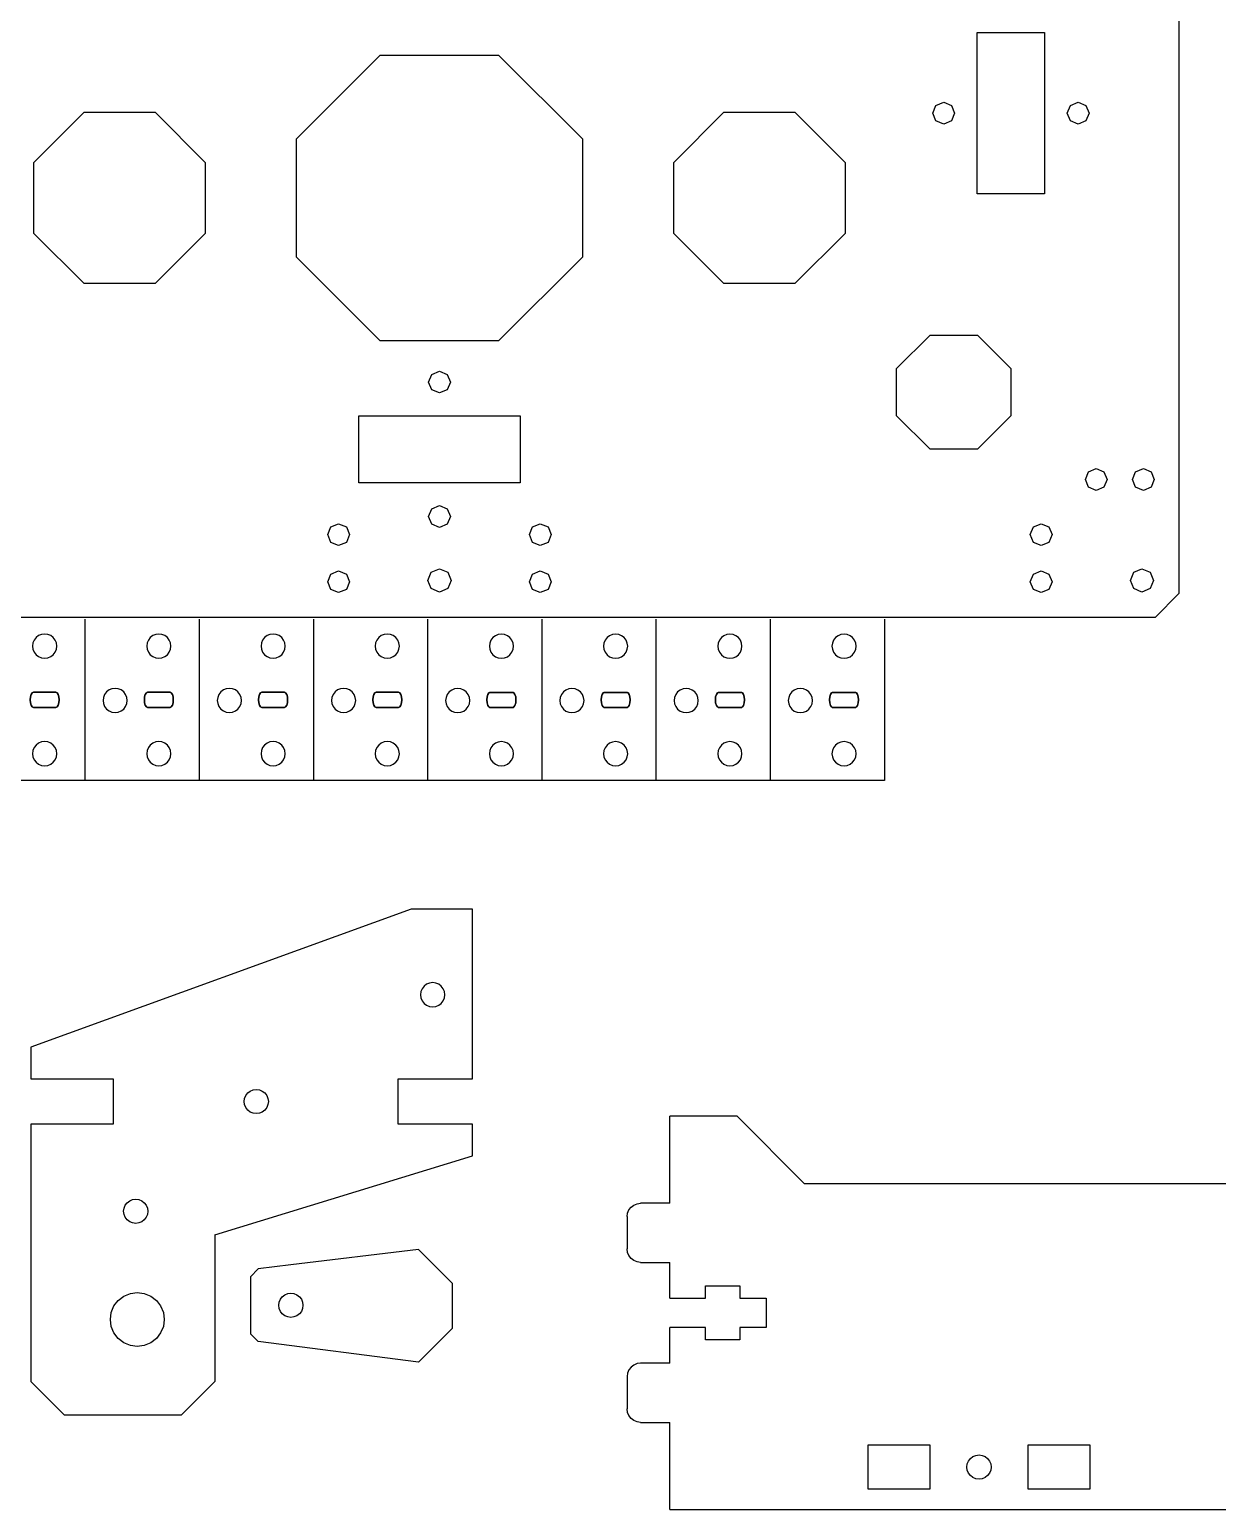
# Model space of a CAD drawing. Extents: x 20 to 592, y 8 to 445.
# Drawn here: x 160 to 336.7, y 8.1 to 228.2 of the extents above; entities that cross this region are included whole.
import ezdxf

# ---------------------------------------------------------------- set-up
doc = ezdxf.new("R2010")
doc.units = 0
doc.layers.add('Layer_1', color=7, linetype='CONTINUOUS')

msp = doc.modelspace()

# ---------------------------------------------------------------- linework, layer by layer
at = {"layer": 'Layer_1', "color": 7}
for points in [[(110.997492, 144.299587), (110.997492, 357.227598), (114.53351, 360.7636), (327.461513, 360.763597), (330.997503, 357.227598), (330.997503, 144.299587), (327.461513, 140.763594), (114.53351, 140.763597), (110.997492, 144.299587)], [(300.997507, 203.763612), (300.997507, 227.763592), (310.997487, 227.763592), (310.997487, 203.763612), (300.997507, 203.763612)], [(199.747491, 194.361604), (199.747491, 211.965611), (212.195494, 224.413614), (229.799501, 224.413614), (242.247504, 211.965611), (242.247504, 194.361604), (229.799501, 181.913601), (212.195494, 181.913601), (199.747491, 194.361604)], [(160.647493, 197.882609), (160.647493, 208.444606), (168.116504, 215.913589), (178.678501, 215.913589), (186.147512, 208.444606), (186.147512, 197.882609), (178.678501, 190.413598), (168.116504, 190.413598), (160.647493, 197.882609)], [(255.847511, 197.882609), (255.847511, 208.444606), (263.316494, 215.913589), (273.878491, 215.913589), (281.347502, 208.444606), (281.347502, 197.882609), (273.878491, 190.413598), (263.316494, 190.413598), (255.847511, 197.882609)], [(294.373497, 215.763588), (294.849493, 216.911611), (295.997489, 217.387607), (297.145512, 216.911611), (297.621508, 215.763588), (297.145512, 214.615593), (295.997489, 214.139597), (294.849493, 214.615593), (294.373497, 215.763588)], [(314.373485, 215.763588), (314.84951, 216.911611), (315.997505, 217.387607), (317.1455, 216.911611), (317.621496, 215.763588), (317.1455, 214.615593), (315.997505, 214.139597), (314.84951, 214.615593), (314.373485, 215.763588)], [(288.997503, 170.742596), (288.997503, 177.784605), (293.976495, 182.763597), (301.018504, 182.763597), (305.997497, 177.784605), (305.997497, 170.742596), (301.018504, 165.763603), (293.976495, 165.763603), (288.997503, 170.742596)], [(219.373506, 175.763611), (219.849502, 176.911607), (220.997497, 177.387603), (222.145493, 176.911607), (222.621489, 175.763611), (222.145493, 174.615588), (220.997497, 174.139592), (219.849502, 174.615588), (219.373506, 175.763609)], [(208.997493, 160.763613), (208.997493, 170.763593), (232.997502, 170.763593), (232.997502, 160.763613), (208.997493, 160.763613)], [(317.073505, 161.263598), (317.549501, 162.411593), (318.697497, 162.887589), (319.845492, 162.411593), (320.321488, 161.263598), (319.845492, 160.115603), (318.697497, 159.639607), (317.549501, 160.115603), (317.073505, 161.263598)], [(324.073491, 161.263598), (324.549487, 162.411593), (325.697511, 162.887589), (326.845506, 162.411593), (327.321502, 161.263598), (326.845506, 160.115603), (325.697511, 159.639607), (324.549487, 160.115603), (324.073491, 161.263598)], [(219.373506, 155.763595), (219.849502, 156.91159), (220.997497, 157.387615), (222.145493, 156.91159), (222.621489, 155.763595), (222.145493, 154.615597), (220.997497, 154.139604), (219.849502, 154.615597), (219.373506, 155.763595)], [(204.373508, 153.063603), (204.849504, 154.211599), (205.997499, 154.687595), (207.145495, 154.211599), (207.621491, 153.063603), (207.145495, 151.915608), (205.997499, 151.439612), (204.849504, 151.915608), (204.373508, 153.063603)], [(234.373504, 153.063603), (234.8495, 154.211599), (235.997496, 154.687595), (237.145491, 154.211599), (237.621487, 153.063603), (237.145491, 151.915608), (235.997496, 151.439612), (234.8495, 151.915608), (234.373504, 153.063603)], [(308.873511, 153.063603), (309.349507, 154.211599), (310.497502, 154.687595), (311.645497, 154.211599), (312.121493, 153.063603), (311.645497, 151.915608), (310.497502, 151.439612), (309.349507, 151.915608), (308.873511, 153.063603)], [(204.373508, 146.063589), (204.849504, 147.21161), (205.997499, 147.687609), (207.145495, 147.211613), (207.621491, 146.063589), (207.145495, 144.915594), (205.997499, 144.439598), (204.849504, 144.915594), (204.373508, 146.063589)], [(219.2655, 146.2636), (219.772512, 147.488614), (220.997497, 147.995598), (222.222511, 147.488614), (222.729495, 146.2636), (222.222511, 145.038614), (220.997497, 144.531602), (219.772512, 145.038614), (219.2655, 146.2636)], [(234.373504, 146.063589), (234.8495, 147.21161), (235.997496, 147.687609), (237.145491, 147.211613), (237.621487, 146.063589), (237.145491, 144.915594), (235.997496, 144.439598), (234.8495, 144.915594), (234.373504, 146.063589)], [(308.873511, 146.063589), (309.349507, 147.21161), (310.497502, 147.687609), (311.645497, 147.211613), (312.121493, 146.063589), (311.645497, 144.915594), (310.497502, 144.439598), (309.349507, 144.915594), (308.873511, 146.063589)], [(323.765502, 146.2636), (324.272486, 147.488614), (325.4975, 147.995598), (326.722486, 147.488614), (327.229498, 146.2636), (326.722486, 145.038614), (325.4975, 144.531602), (324.272486, 145.038614), (323.765502, 146.2636)], [(287.178002, 116.481338), (151.564227, 116.481338), (151.564227, 140.481346)], [(168.264222, 140.481346), (168.264222, 116.481338)], [(185.246222, 140.481346), (185.246222, 116.481338)], [(202.248223, 140.481318), (202.248223, 116.481338)], [(219.230223, 140.481318), (219.230223, 116.481338)], [(236.212222, 140.471581), (236.212222, 116.471601)], [(253.194222, 140.471581), (253.194222, 116.471601)], [(270.196223, 140.471581), (270.196223, 116.471601)], [(287.178223, 140.471581), (287.178223, 116.471601)], [(160.525559, 136.947219), (160.464221, 136.481326)], [(160.70538, 137.381333), (160.525559, 136.947219)], [(160.991432, 137.75412), (160.70538, 137.381333)], [(161.364225, 138.040181), (160.991432, 137.75412)], [(161.79835, 138.220013), (161.364225, 138.040181)], [(162.264223, 138.281339), (161.79835, 138.220013)], [(162.730098, 138.220013), (162.264223, 138.281339)], [(163.164224, 138.040181), (162.730098, 138.220013)], [(163.537017, 137.75412), (163.164224, 138.040181)], [(163.823069, 137.381333), (163.537017, 137.75412)], [(164.00289, 136.947219), (163.823069, 137.381333)], [(164.064222, 136.481326), (164.00289, 136.947219)], [(177.507559, 136.947219), (177.446221, 136.481326)], [(177.68738, 137.381333), (177.507559, 136.947219)], [(177.973431, 137.75412), (177.68738, 137.381333)], [(178.346224, 138.040181), (177.973431, 137.75412)], [(178.78035, 138.220013), (178.346224, 138.040181)], [(179.246223, 138.281339), (178.78035, 138.220013)], [(179.712098, 138.220013), (179.246223, 138.281339)], [(180.146224, 138.040181), (179.712098, 138.220013)], [(180.519017, 137.75412), (180.146224, 138.040181)], [(180.805069, 137.381333), (180.519017, 137.75412)], [(180.984889, 136.947219), (180.805069, 137.381333)], [(181.046222, 136.481326), (180.984889, 136.947219)], [(194.50956, 136.94719), (194.448221, 136.481326)], [(194.68938, 137.381333), (194.50956, 136.94719)], [(194.975432, 137.75412), (194.68938, 137.381333)], [(195.348225, 138.040152), (194.975432, 137.75412)], [(195.782351, 138.219984), (195.348225, 138.040152)], [(196.248223, 138.281311), (195.782351, 138.219984)], [(196.714099, 138.219984), (196.248223, 138.281311)], [(197.148225, 138.040152), (196.714099, 138.219984)], [(197.521017, 137.75412), (197.148225, 138.040152)], [(197.807069, 137.381333), (197.521017, 137.75412)], [(197.98689, 136.94719), (197.807069, 137.381333)], [(198.048223, 136.481326), (197.98689, 136.94719)], [(211.491559, 136.94719), (211.430221, 136.481326)], [(211.67138, 137.381333), (211.491559, 136.94719)], [(211.957432, 137.75412), (211.67138, 137.381333)], [(212.330225, 138.040152), (211.957432, 137.75412)], [(212.764351, 138.219984), (212.330225, 138.040152)], [(213.230223, 138.281311), (212.764351, 138.219984)], [(213.696099, 138.219984), (213.230223, 138.281311)], [(214.130224, 138.040152), (213.696099, 138.219984)], [(214.503017, 137.75412), (214.130224, 138.040152)], [(214.789069, 137.381333), (214.503017, 137.75412)], [(214.96889, 136.94719), (214.789069, 137.381333)], [(215.030222, 136.481326), (214.96889, 136.94719)], [(228.473559, 136.937454), (228.412221, 136.471589)], [(228.65338, 137.371596), (228.473559, 136.937425)], [(228.939432, 137.744383), (228.65338, 137.371596)], [(229.312225, 138.030416), (228.939432, 137.744383)], [(229.74635, 138.210219), (229.312225, 138.030416)], [(230.212223, 138.271575), (229.74635, 138.210219)], [(230.678098, 138.210219), (230.212223, 138.271575)], [(231.112224, 138.030416), (230.678098, 138.210219)], [(231.485017, 137.744383), (231.112224, 138.030416)], [(231.771069, 137.371596), (231.485017, 137.744383)], [(231.95089, 136.937454), (231.771069, 137.371596)], [(232.012222, 136.471589), (231.95089, 136.937454)], [(245.455559, 136.937454), (245.394221, 136.471589)], [(245.63538, 137.371596), (245.455559, 136.937425)], [(245.921432, 137.744383), (245.63538, 137.371596)], [(246.294224, 138.030416), (245.921432, 137.744383)], [(246.72835, 138.210219), (246.294224, 138.030416)], [(247.194223, 138.271575), (246.72835, 138.210219)], [(247.660098, 138.210219), (247.194223, 138.271575)], [(248.094224, 138.030416), (247.660098, 138.210219)], [(248.467017, 137.744383), (248.094224, 138.030416)], [(248.753069, 137.371596), (248.467017, 137.744383)], [(248.932889, 136.937454), (248.753069, 137.371596)], [(248.994222, 136.471589), (248.932889, 136.937454)], [(262.45756, 136.937454), (262.396221, 136.471589)], [(262.63738, 137.371596), (262.45756, 136.937425)], [(262.923432, 137.744383), (262.63738, 137.371596)], [(263.296225, 138.030416), (262.923432, 137.744383)], [(263.730351, 138.210219), (263.296225, 138.030416)], [(264.196224, 138.271575), (263.730351, 138.210219)], [(264.662099, 138.210219), (264.196224, 138.271575)], [(265.096225, 138.030416), (264.662099, 138.210219)], [(265.469018, 137.744383), (265.096225, 138.030416)], [(265.755069, 137.371596), (265.469018, 137.744383)], [(265.93489, 136.937454), (265.755069, 137.371596)], [(265.996223, 136.471589), (265.93489, 136.937454)], [(279.439559, 136.937454), (279.378221, 136.471589)], [(279.61938, 137.371596), (279.439559, 136.937425)], [(279.905432, 137.744383), (279.61938, 137.371596)], [(280.278225, 138.030416), (279.905432, 137.744383)], [(280.712351, 138.210219), (280.278225, 138.030416)], [(281.178223, 138.271575), (280.712351, 138.210219)], [(281.644099, 138.210219), (281.178223, 138.271575)], [(282.078224, 138.030416), (281.644099, 138.210219)], [(282.451017, 137.744383), (282.078224, 138.030416)], [(282.737069, 137.371596), (282.451017, 137.744383)], [(282.91689, 136.937454), (282.737069, 137.371596)], [(282.978222, 136.471589), (282.91689, 136.937454)], [(160.464221, 136.481326), (160.525559, 136.015462)], [(160.525559, 136.015462), (160.70538, 135.581348)], [(160.70538, 135.581348), (160.991432, 135.208532), (161.364225, 134.9225)], [(161.364225, 134.9225), (161.79835, 134.742668)], [(161.79835, 134.742668), (162.264223, 134.681341)], [(162.264223, 134.681341), (162.730098, 134.742668)], [(162.730098, 134.742668), (163.164224, 134.9225)], [(163.164224, 134.9225), (163.537017, 135.208532)], [(163.537017, 135.208532), (163.823069, 135.581348), (164.00289, 136.015462)], [(164.00289, 136.015462), (164.064222, 136.481326)], [(177.446221, 136.481326), (177.507559, 136.015462)], [(177.507559, 136.015462), (177.68738, 135.581348)], [(177.68738, 135.581348), (177.973431, 135.208532), (178.346224, 134.9225)], [(178.346224, 134.9225), (178.78035, 134.742668)], [(178.78035, 134.742668), (179.246223, 134.681341)], [(179.246223, 134.681341), (179.712098, 134.742668)], [(179.712098, 134.742668), (180.146224, 134.9225)], [(180.146224, 134.9225), (180.519017, 135.208532)], [(180.519017, 135.208532), (180.805069, 135.581348), (180.984889, 136.015462)], [(180.984889, 136.015462), (181.046222, 136.481326)], [(194.448221, 136.481326), (194.50956, 136.015434)], [(194.50956, 136.015434), (194.68938, 135.581319)], [(194.68938, 135.581319), (194.975432, 135.208532), (195.348225, 134.922472)], [(195.348225, 134.922472), (195.782351, 134.74264)], [(195.782351, 134.74264), (196.248223, 134.681313)], [(196.248223, 134.681313), (196.714099, 134.74264)], [(196.714099, 134.74264), (197.148225, 134.922472)], [(197.148225, 134.922472), (197.521017, 135.208532)], [(197.521017, 135.208532), (197.807069, 135.581319), (197.98689, 136.015434)], [(197.98689, 136.015434), (198.048223, 136.481326)], [(211.430221, 136.481326), (211.491559, 136.015434)], [(211.491559, 136.015434), (211.67138, 135.581319)], [(211.67138, 135.581319), (211.957432, 135.208532), (212.330225, 134.922472)], [(212.330225, 134.922472), (212.764351, 134.74264)], [(212.764351, 134.74264), (213.230223, 134.681313)], [(213.230223, 134.681313), (213.696099, 134.74264)], [(213.696099, 134.74264), (214.130224, 134.922472)], [(214.130224, 134.922472), (214.503017, 135.208532)], [(214.503017, 135.208532), (214.789069, 135.581319), (214.96889, 136.015434)], [(214.96889, 136.015434), (215.030222, 136.481326)], [(228.412221, 136.471589), (228.473559, 136.005697)], [(228.473559, 136.005697), (228.65338, 135.571583)], [(228.65338, 135.571583), (228.939432, 135.198795), (229.312225, 134.912735)], [(229.312225, 134.912735), (229.74635, 134.732903)], [(229.74635, 134.732903), (230.212223, 134.671576)], [(230.212223, 134.671576), (230.678098, 134.732903)], [(230.678098, 134.732903), (231.112224, 134.912735)], [(231.112224, 134.912735), (231.485017, 135.198795)], [(231.485017, 135.198795), (231.771069, 135.571583), (231.95089, 136.005697)], [(231.95089, 136.005697), (232.012222, 136.471589)], [(245.394221, 136.471589), (245.455559, 136.005697)], [(245.455559, 136.005697), (245.63538, 135.571583)], [(245.63538, 135.571583), (245.921432, 135.198795), (246.294224, 134.912735)], [(246.294224, 134.912735), (246.72835, 134.732903)], [(246.72835, 134.732903), (247.194223, 134.671576)], [(247.194223, 134.671576), (247.660098, 134.732903)], [(247.660098, 134.732903), (248.094224, 134.912735)], [(248.094224, 134.912735), (248.467017, 135.198795)], [(248.467017, 135.198795), (248.753069, 135.571583), (248.932889, 136.005697)], [(248.932889, 136.005697), (248.994222, 136.471589)], [(262.396221, 136.471589), (262.45756, 136.005697)], [(262.45756, 136.005697), (262.63738, 135.571583)], [(262.63738, 135.571583), (262.923432, 135.198795), (263.296225, 134.912735)], [(263.296225, 134.912735), (263.730351, 134.732903)], [(263.730351, 134.732903), (264.196224, 134.671576)], [(264.196224, 134.671576), (264.662099, 134.732903)], [(264.662099, 134.732903), (265.096225, 134.912735)], [(265.096225, 134.912735), (265.469018, 135.198795)], [(265.469018, 135.198795), (265.755069, 135.571583), (265.93489, 136.005697)], [(265.93489, 136.005697), (265.996223, 136.471589)], [(279.378221, 136.471589), (279.439559, 136.005697)], [(279.439559, 136.005697), (279.61938, 135.571583)], [(279.61938, 135.571583), (279.905432, 135.198795), (280.278225, 134.912735)], [(280.278225, 134.912735), (280.712351, 134.732903)], [(280.712351, 134.732903), (281.178223, 134.671576)], [(281.178223, 134.671576), (281.644099, 134.732903)], [(281.644099, 134.732903), (282.078224, 134.912735)], [(282.078224, 134.912735), (282.451017, 135.198795)], [(282.451017, 135.198795), (282.737069, 135.571583), (282.91689, 136.005697)], [(282.91689, 136.005697), (282.978222, 136.471589)], [(171.846226, 129.955417), (171.473433, 129.669357)], [(172.280352, 130.135249), (171.846226, 129.955417)], [(172.746224, 130.196576), (172.280352, 130.135249)], [(173.2121, 130.135249), (172.746224, 130.196576)], [(173.646223, 129.955417), (173.2121, 130.135249)], [(174.019018, 129.669357), (173.646223, 129.955417)], [(188.848227, 129.955389), (188.475434, 129.669357)], [(189.282353, 130.135221), (188.848227, 129.955389)], [(189.748225, 130.196548), (189.282353, 130.135221)], [(190.214101, 130.135221), (189.748225, 130.196548)], [(190.648223, 129.955389), (190.214101, 130.135221)], [(191.021019, 129.669357), (190.648223, 129.955389)], [(205.830227, 129.955389), (205.457434, 129.669357)], [(206.264352, 130.135221), (205.830227, 129.955389)], [(206.730225, 130.196548), (206.264352, 130.135221)], [(207.1961, 130.135221), (206.730225, 130.196548)], [(207.630223, 129.955389), (207.1961, 130.135221)], [(208.003019, 129.669357), (207.630223, 129.955389)], [(222.812226, 129.945652), (222.439433, 129.65962)], [(223.246352, 130.125484), (222.812226, 129.945652)], [(223.712225, 130.186811), (223.246352, 130.125484)], [(224.1781, 130.125484), (223.712225, 130.186811)], [(224.612223, 129.945652), (224.1781, 130.125484)], [(224.985019, 129.65962), (224.612223, 129.945652)], [(239.794226, 129.945652), (239.421433, 129.65962)], [(240.228352, 130.125484), (239.794226, 129.945652)], [(240.694224, 130.186811), (240.228352, 130.125484)], [(241.1601, 130.125484), (240.694224, 130.186811)], [(241.594223, 129.945652), (241.1601, 130.125484)], [(241.967018, 129.65962), (241.594223, 129.945652)], [(256.796227, 129.945652), (256.423434, 129.65962)], [(257.230353, 130.125484), (256.796227, 129.945652)], [(257.696225, 130.186811), (257.230353, 130.125484)], [(258.162101, 130.125484), (257.696225, 130.186811)], [(258.596223, 129.945652), (258.162101, 130.125484)], [(258.969019, 129.65962), (258.596223, 129.945652)], [(273.778227, 129.945652), (273.405434, 129.65962)], [(274.212352, 130.125484), (273.778227, 129.945652)], [(274.678225, 130.186811), (274.212352, 130.125484)], [(275.1441, 130.125484), (274.678225, 130.186811)], [(275.578223, 129.945652), (275.1441, 130.125484)], [(275.951019, 129.65962), (275.578223, 129.945652)], [(160.593174, 129.608848), (160.496987, 129.58881), (160.408214, 129.528528), (160.252904, 129.287369), (160.147542, 128.926011), (160.112422, 128.485011), (160.147542, 128.044039), (160.252904, 127.682653), (160.408214, 127.441494), (160.496987, 127.381212), (160.593174, 127.361174), (163.939596, 127.361174), (164.035783, 127.381212), (164.124558, 127.441494), (164.279868, 127.682653), (164.38523, 128.044039), (164.42035, 128.485011), (164.38523, 128.926011), (164.279868, 129.287369), (164.124558, 129.528528), (164.035783, 129.58881), (163.939596, 129.608848), (160.593174, 129.608848)], [(160.593174, 127.361061), (160.496987, 127.381099), (160.408214, 127.441381), (160.252904, 127.68254), (160.147542, 128.043898), (160.112422, 128.484898), (160.147542, 128.925899), (160.252904, 129.287256), (160.408214, 129.528415), (160.496987, 129.588697), (160.593174, 129.608735), (163.939596, 129.608735), (164.035783, 129.588697), (164.124558, 129.528415), (164.279868, 129.287256), (164.38523, 128.925899), (164.42035, 128.484898), (164.38523, 128.043898), (164.279868, 127.68254), (164.124558, 127.441381), (164.035783, 127.381099), (163.939596, 127.361061), (160.593174, 127.361061)], [(171.007561, 128.862455), (170.946228, 128.396563)], [(170.946228, 128.396563), (171.007561, 127.930698)], [(171.187381, 129.296569), (171.007561, 128.862455)], [(171.007561, 127.930698), (171.187381, 127.496584)], [(171.473433, 129.669357), (171.187381, 129.296569)], [(174.30507, 129.296569), (174.019018, 129.669357)], [(174.484891, 128.862455), (174.30507, 129.296569)], [(174.30507, 127.496584), (174.484891, 127.930698)], [(174.546224, 128.396563), (174.484891, 128.862455)], [(174.484891, 127.930698), (174.546224, 128.396563)], [(177.575174, 129.608848), (177.478987, 129.58881), (177.390214, 129.528528), (177.234904, 129.287369), (177.129542, 128.926011), (177.094422, 128.485011), (177.129542, 128.044039), (177.234904, 127.682653), (177.390214, 127.441494), (177.478987, 127.381212), (177.575174, 127.361174), (180.921595, 127.361174), (181.017782, 127.381212), (181.106558, 127.441494), (181.261868, 127.682653), (181.36723, 128.044039), (181.40235, 128.485011), (181.36723, 128.926011), (181.261868, 129.287369), (181.106558, 129.528528), (181.017782, 129.58881), (180.921595, 129.608848), (177.575174, 129.608848)], [(177.575174, 127.361061), (177.478987, 127.381099), (177.390214, 127.441381), (177.234904, 127.68254), (177.129542, 128.043898), (177.094422, 128.484898), (177.129542, 128.925899), (177.234904, 129.287256), (177.390214, 129.528415), (177.478987, 129.588697), (177.575174, 129.608735), (180.921595, 129.608735), (181.017782, 129.588697), (181.106558, 129.528415), (181.261868, 129.287256), (181.36723, 128.925899), (181.40235, 128.484898), (181.36723, 128.043898), (181.261868, 127.68254), (181.106558, 127.441381), (181.017782, 127.381099), (180.921595, 127.361061), (177.575174, 127.361061)], [(188.009561, 128.862427), (187.948229, 128.396563)], [(187.948229, 128.396563), (188.009561, 127.930698)], [(188.189382, 129.296569), (188.009561, 128.862427)], [(188.009561, 127.930698), (188.189382, 127.496556)], [(188.475434, 129.669357), (188.189382, 129.296569)], [(191.307071, 129.296569), (191.021019, 129.669357)], [(191.486892, 128.862427), (191.307071, 129.296569)], [(191.307071, 127.496556), (191.486892, 127.930698)], [(191.548224, 128.396563), (191.486892, 128.862427)], [(191.486892, 127.930698), (191.548224, 128.396563)], [(194.577174, 129.608848), (194.480987, 129.58881), (194.392214, 129.528528), (194.236905, 129.287369), (194.131543, 128.925983), (194.096423, 128.485011), (194.131543, 128.044011), (194.236905, 127.682653), (194.392214, 127.441494), (194.480987, 127.381183), (194.577174, 127.361146), (197.923596, 127.361146), (198.019783, 127.381183), (198.108559, 127.441494), (198.263869, 127.682653), (198.369231, 128.044011), (198.40435, 128.485011), (198.369231, 128.925983), (198.263869, 129.287369), (198.108559, 129.528528), (198.019783, 129.58881), (197.923596, 129.608848), (194.577174, 129.608848)], [(194.577174, 127.361033), (194.480987, 127.381071), (194.392214, 127.441353), (194.236905, 127.68254), (194.131543, 128.043898), (194.096423, 128.48487), (194.131543, 128.92587), (194.236905, 129.287228), (194.392214, 129.528415), (194.480987, 129.588697), (194.577174, 129.608735), (197.923596, 129.608735), (198.019783, 129.588697), (198.108559, 129.528415), (198.263869, 129.287228), (198.369231, 128.92587), (198.40435, 128.48487), (198.369231, 128.043898), (198.263869, 127.68254), (198.108559, 127.441353), (198.019783, 127.381071), (197.923596, 127.361033), (194.577174, 127.361033)], [(204.991561, 128.862427), (204.930229, 128.396563)], [(204.930229, 128.396563), (204.991561, 127.930698)], [(205.171382, 129.296569), (204.991561, 128.862427)], [(204.991561, 127.930698), (205.171382, 127.496556)], [(205.457434, 129.669357), (205.171382, 129.296569)], [(208.289071, 129.296569), (208.003019, 129.669357)], [(208.468892, 128.862427), (208.289071, 129.296569)], [(208.289071, 127.496556), (208.468892, 127.930698)], [(208.530224, 128.396563), (208.468892, 128.862427)], [(208.468892, 127.930698), (208.530224, 128.396563)], [(211.559174, 129.608848), (211.462987, 129.58881), (211.374214, 129.528528), (211.218904, 129.287369), (211.113542, 128.925983), (211.078423, 128.485011), (211.113542, 128.044011), (211.218904, 127.682653), (211.374214, 127.441494), (211.462987, 127.381183), (211.559174, 127.361146), (214.905596, 127.361146), (215.001783, 127.381183), (215.090559, 127.441494), (215.245868, 127.682653), (215.35123, 128.044011), (215.38635, 128.485011), (215.35123, 128.925983), (215.245868, 129.287369), (215.090559, 129.528528), (215.001783, 129.58881), (214.905596, 129.608848), (211.559174, 129.608848)], [(211.559174, 127.361033), (211.462987, 127.381071), (211.374214, 127.441353), (211.218904, 127.68254), (211.113542, 128.043898), (211.078423, 128.48487), (211.113542, 128.92587), (211.218904, 129.287228), (211.374214, 129.528415), (211.462987, 129.588697), (211.559174, 129.608735), (214.905596, 129.608735), (215.001783, 129.588697), (215.090559, 129.528415), (215.245868, 129.287228), (215.35123, 128.92587), (215.38635, 128.48487), (215.35123, 128.043898), (215.245868, 127.68254), (215.090559, 127.441353), (215.001783, 127.381071), (214.905596, 127.361033), (211.559174, 127.361033)], [(221.973561, 128.852662), (221.912228, 128.386826)], [(221.912228, 128.386826), (221.973561, 127.920962)], [(222.153382, 129.286833), (221.973561, 128.852662)], [(221.973561, 127.920962), (222.153382, 127.486791)], [(222.439433, 129.65962), (222.153382, 129.286833)], [(225.271071, 129.286833), (224.985019, 129.65962)], [(225.450891, 128.852662), (225.271071, 129.286833)], [(225.271071, 127.486791), (225.450891, 127.920962)], [(225.512224, 128.386826), (225.450891, 128.85269)], [(225.450891, 127.920962), (225.512224, 128.386826)], [(228.541174, 129.599111), (228.444987, 129.579074), (228.356214, 129.518791), (228.200904, 129.277604), (228.095542, 128.916247), (228.060422, 128.475274), (228.095542, 128.034274), (228.200904, 127.672917), (228.356214, 127.431758), (228.444987, 127.371447), (228.541174, 127.351409), (231.887596, 127.351409), (231.983783, 127.371447), (232.072558, 127.431758), (232.227868, 127.672917), (232.33323, 128.034274), (232.36835, 128.475274), (232.33323, 128.916247), (232.227868, 129.277604), (232.072558, 129.518791), (231.983783, 129.579074), (231.887596, 129.599111), (228.541174, 129.599111)], [(228.541174, 127.351296), (228.444987, 127.371334), (228.356214, 127.431617), (228.200904, 127.672804), (228.095542, 128.034161), (228.060422, 128.475133), (228.095542, 128.916134), (228.200904, 129.277491), (228.356214, 129.518678), (228.444987, 129.578961), (228.541174, 129.598999), (231.887596, 129.598999), (231.983783, 129.578961), (232.072558, 129.518678), (232.227868, 129.277491), (232.33323, 128.916134), (232.36835, 128.475133), (232.33323, 128.034161), (232.227868, 127.672804), (232.072558, 127.431617), (231.983783, 127.371334), (231.887596, 127.351296), (228.541174, 127.351296)], [(238.955561, 128.852662), (238.894228, 128.386826)], [(238.894228, 128.386826), (238.955561, 127.920962)], [(239.135381, 129.286833), (238.955561, 128.852662)], [(238.955561, 127.920962), (239.135381, 127.486791)], [(239.421433, 129.65962), (239.135381, 129.286833)], [(242.25307, 129.286833), (241.967018, 129.65962)], [(242.432891, 128.852662), (242.25307, 129.286833)], [(242.25307, 127.486791), (242.432891, 127.920962)], [(242.494224, 128.386826), (242.432891, 128.85269)], [(242.432891, 127.920962), (242.494224, 128.386826)], [(245.523174, 129.599111), (245.426987, 129.579074), (245.338214, 129.518791), (245.182904, 129.277604), (245.077542, 128.916247), (245.042422, 128.475274), (245.077542, 128.034274), (245.182904, 127.672917), (245.338214, 127.431758), (245.426987, 127.371447), (245.523174, 127.351409), (248.869595, 127.351409), (248.965782, 127.371447), (249.054558, 127.431758), (249.209868, 127.672917), (249.31523, 128.034274), (249.35035, 128.475274), (249.31523, 128.916247), (249.209868, 129.277604), (249.054558, 129.518791), (248.965782, 129.579074), (248.869595, 129.599111), (245.523174, 129.599111)], [(245.523174, 127.351296), (245.426987, 127.371334), (245.338214, 127.431617), (245.182904, 127.672804), (245.077542, 128.034161), (245.042422, 128.475133), (245.077542, 128.916134), (245.182904, 129.277491), (245.338214, 129.518678), (245.426987, 129.578961), (245.523174, 129.598999), (248.869595, 129.598999), (248.965782, 129.578961), (249.054558, 129.518678), (249.209868, 129.277491), (249.31523, 128.916134), (249.35035, 128.475133), (249.31523, 128.034161), (249.209868, 127.672804), (249.054558, 127.431617), (248.965782, 127.371334), (248.869595, 127.351296), (245.523174, 127.351296)], [(255.957561, 128.852662), (255.896229, 128.386826)], [(255.896229, 128.386826), (255.957561, 127.920962)], [(256.137382, 129.286833), (255.957561, 128.852662)], [(255.957561, 127.920962), (256.137382, 127.486791)], [(256.423434, 129.65962), (256.137382, 129.286833)], [(259.255071, 129.286833), (258.969019, 129.65962)], [(259.434892, 128.852662), (259.255071, 129.286833)], [(259.255071, 127.486791), (259.434892, 127.920962)], [(259.496224, 128.386826), (259.434892, 128.85269)], [(259.434892, 127.920962), (259.496224, 128.386826)], [(262.525174, 129.599111), (262.428987, 129.579074), (262.340214, 129.518791), (262.184905, 129.277604), (262.079543, 128.916247), (262.044423, 128.475274), (262.079543, 128.034274), (262.184905, 127.672917), (262.340214, 127.431758), (262.428987, 127.371447), (262.525174, 127.351409), (265.871596, 127.351409), (265.967783, 127.371447), (266.056559, 127.431758), (266.211869, 127.672917), (266.317231, 128.034274), (266.35235, 128.475274), (266.317231, 128.916247), (266.211869, 129.277604), (266.056559, 129.518791), (265.967783, 129.579074), (265.871596, 129.599111), (262.525174, 129.599111)], [(262.525174, 127.351296), (262.428987, 127.371334), (262.340214, 127.431617), (262.184905, 127.672804), (262.079543, 128.034161), (262.044423, 128.475133), (262.079543, 128.916134), (262.184905, 129.277491), (262.340214, 129.518678), (262.428987, 129.578961), (262.525174, 129.598999), (265.871596, 129.598999), (265.967783, 129.578961), (266.056559, 129.518678), (266.211869, 129.277491), (266.317231, 128.916134), (266.35235, 128.475133), (266.317231, 128.034161), (266.211869, 127.672804), (266.056559, 127.431617), (265.967783, 127.371334), (265.871596, 127.351296), (262.525174, 127.351296)], [(272.939561, 128.852662), (272.878229, 128.386826)], [(272.878229, 128.386826), (272.939561, 127.920962)], [(273.119382, 129.286833), (272.939561, 128.852662)], [(272.939561, 127.920962), (273.119382, 127.486791)], [(273.405434, 129.65962), (273.119382, 129.286833)], [(276.237071, 129.286833), (275.951019, 129.65962)], [(276.416892, 128.852662), (276.237071, 129.286833)], [(276.237071, 127.486791), (276.416892, 127.920962)], [(276.478224, 128.386826), (276.416892, 128.85269)], [(276.416892, 127.920962), (276.478224, 128.386826)], [(279.507174, 129.599111), (279.410987, 129.579074), (279.322214, 129.518791), (279.166904, 129.277604), (279.061542, 128.916247), (279.026423, 128.475274), (279.061542, 128.034274), (279.166904, 127.672917), (279.322214, 127.431758), (279.410987, 127.371447), (279.507174, 127.351409), (282.853596, 127.351409), (282.949783, 127.371447), (283.038559, 127.431758), (283.193868, 127.672917), (283.29923, 128.034274), (283.33435, 128.475274), (283.29923, 128.916247), (283.193868, 129.277604), (283.038559, 129.518791), (282.949783, 129.579074), (282.853596, 129.599111), (279.507174, 129.599111)], [(279.507174, 127.351296), (279.410987, 127.371334), (279.322214, 127.431617), (279.166904, 127.672804), (279.061542, 128.034161), (279.026423, 128.475133), (279.061542, 128.916134), (279.166904, 129.277491), (279.322214, 129.518678), (279.410987, 129.578961), (279.507174, 129.598999), (282.853596, 129.598999), (282.949783, 129.578961), (283.038559, 129.518678), (283.193868, 129.277491), (283.29923, 128.916134), (283.33435, 128.475133), (283.29923, 128.034161), (283.193868, 127.672804), (283.038559, 127.431617), (282.949783, 127.371334), (282.853596, 127.351296), (279.507174, 127.351296)], [(171.187381, 127.496584), (171.473433, 127.123769)], [(171.473433, 127.123769), (171.846226, 126.837736)], [(171.846226, 126.837736), (172.280352, 126.657904)], [(172.280352, 126.657904), (172.746224, 126.596577)], [(172.746224, 126.596577), (173.2121, 126.657904)], [(173.2121, 126.657904), (173.646223, 126.837736)], [(173.646223, 126.837736), (174.019018, 127.123769)], [(174.019018, 127.123769), (174.30507, 127.496584)], [(188.189382, 127.496556), (188.475434, 127.123769)], [(188.475434, 127.123769), (188.848227, 126.837708)], [(188.848227, 126.837708), (189.282353, 126.657904)], [(189.282353, 126.657904), (189.748225, 126.596549)], [(189.748225, 126.596549), (190.214101, 126.657904)], [(190.214101, 126.657904), (190.648223, 126.837708)], [(190.648223, 126.837708), (191.021019, 127.123769)], [(191.021019, 127.123769), (191.307071, 127.496556)], [(205.171382, 127.496556), (205.457434, 127.123769)], [(205.457434, 127.123769), (205.830227, 126.837708)], [(205.830227, 126.837708), (206.264352, 126.657904)], [(206.264352, 126.657904), (206.730225, 126.596549)], [(206.730225, 126.596549), (207.1961, 126.657904)], [(207.1961, 126.657904), (207.630223, 126.837708)], [(207.630223, 126.837708), (208.003019, 127.123769)], [(208.003019, 127.123769), (208.289071, 127.496556)], [(222.153382, 127.486791), (222.439433, 127.114032)], [(222.439433, 127.114032), (222.812226, 126.827971)], [(222.812226, 126.827971), (223.246352, 126.648168)], [(223.246352, 126.648168), (223.712225, 126.586813)], [(223.712225, 126.586813), (224.1781, 126.648168)], [(224.1781, 126.648168), (224.612223, 126.827971)], [(224.612223, 126.827971), (224.985019, 127.114032)], [(224.985019, 127.114032), (225.271071, 127.486819)], [(239.135381, 127.486791), (239.421433, 127.114032)], [(239.421433, 127.114032), (239.794226, 126.827971)], [(239.794226, 126.827971), (240.228352, 126.648168)], [(240.228352, 126.648168), (240.694224, 126.586813)], [(240.694224, 126.586813), (241.1601, 126.648168)], [(241.1601, 126.648168), (241.594223, 126.827971)], [(241.594223, 126.827971), (241.967018, 127.114032)], [(241.967018, 127.114032), (242.25307, 127.486819)], [(256.137382, 127.486791), (256.423434, 127.114032)], [(256.423434, 127.114032), (256.796227, 126.827971)], [(256.796227, 126.827971), (257.230353, 126.648168)], [(257.230353, 126.648168), (257.696225, 126.586813)], [(257.696225, 126.586813), (258.162101, 126.648168)], [(258.162101, 126.648168), (258.596223, 126.827971)], [(258.596223, 126.827971), (258.969019, 127.114032)], [(258.969019, 127.114032), (259.255071, 127.486819)], [(273.119382, 127.486791), (273.405434, 127.114032)], [(273.405434, 127.114032), (273.778227, 126.827971)], [(273.778227, 126.827971), (274.212352, 126.648168)], [(274.212352, 126.648168), (274.678225, 126.586813)], [(274.678225, 126.586813), (275.1441, 126.648168)], [(275.1441, 126.648168), (275.578223, 126.827971)], [(275.578223, 126.827971), (275.951019, 127.114032)], [(275.951019, 127.114032), (276.237071, 127.486819)], [(160.70538, 121.382465), (160.525559, 120.948323)], [(161.364225, 122.041285), (160.991432, 121.755253), (160.70538, 121.382465)], [(161.79835, 122.221117), (161.364225, 122.041285)], [(162.264223, 122.282444), (161.79835, 122.221117)], [(162.730098, 122.221117), (162.264223, 122.282444)], [(163.164224, 122.041285), (162.730098, 122.221117)], [(163.537017, 121.755253), (163.164224, 122.041285)], [(163.823069, 121.382465), (163.537017, 121.755253)], [(164.00289, 120.948323), (163.823069, 121.382465)], [(177.68738, 121.382465), (177.507559, 120.948323)], [(178.346224, 122.041285), (177.973431, 121.755253), (177.68738, 121.382465)], [(178.78035, 122.221117), (178.346224, 122.041285)], [(179.246223, 122.282444), (178.78035, 122.221117)], [(179.712098, 122.221117), (179.246223, 122.282444)], [(180.146224, 122.041285), (179.712098, 122.221117)], [(180.519017, 121.755253), (180.146224, 122.041285)], [(180.805069, 121.382465), (180.519017, 121.755253)], [(180.984889, 120.948323), (180.805069, 121.382465)], [(194.68938, 121.382437), (194.50956, 120.948323)], [(195.348225, 122.041285), (194.975432, 121.755225), (194.68938, 121.382437)], [(195.782351, 122.221117), (195.348225, 122.041285)], [(196.248223, 122.282444), (195.782351, 122.221117)], [(196.714099, 122.221117), (196.248223, 122.282444)], [(197.148225, 122.041285), (196.714099, 122.221117)], [(197.521017, 121.755225), (197.148225, 122.041285)], [(197.807069, 121.382437), (197.521017, 121.755225)], [(197.98689, 120.948323), (197.807069, 121.382437)], [(211.67138, 121.382437), (211.491559, 120.948323)], [(212.330225, 122.041285), (211.957432, 121.755225), (211.67138, 121.382437)], [(212.764351, 122.221117), (212.330225, 122.041285)], [(213.230223, 122.282444), (212.764351, 122.221117)], [(213.696099, 122.221117), (213.230223, 122.282444)], [(214.130224, 122.041285), (213.696099, 122.221089)], [(214.503017, 121.755225), (214.130224, 122.041285)], [(214.789069, 121.382437), (214.503017, 121.755225)], [(214.96889, 120.948323), (214.789069, 121.382437)], [(228.65338, 121.372701), (228.473559, 120.938586)], [(229.312225, 122.03152), (228.939432, 121.74546), (228.65338, 121.372701)], [(229.74635, 122.21138), (229.312225, 122.03152)], [(230.212223, 122.272707), (229.74635, 122.21138)], [(230.678098, 122.21138), (230.212223, 122.272707)], [(231.112224, 122.03152), (230.678098, 122.21138)], [(231.485017, 121.74546), (231.112224, 122.03152)], [(231.771069, 121.372701), (231.485017, 121.745488)], [(231.95089, 120.938586), (231.771069, 121.372701)], [(245.63538, 121.372701), (245.455559, 120.938586)], [(246.294224, 122.03152), (245.921432, 121.74546), (245.63538, 121.372701)], [(246.72835, 122.21138), (246.294224, 122.03152)], [(247.194223, 122.272707), (246.72835, 122.21138)], [(247.660098, 122.21138), (247.194223, 122.272707)], [(248.094224, 122.03152), (247.660098, 122.211352)], [(248.467017, 121.74546), (248.094224, 122.03152)], [(248.753069, 121.372701), (248.467017, 121.745488)], [(248.932889, 120.938586), (248.753069, 121.372701)], [(262.63738, 121.372701), (262.45756, 120.938586)], [(263.296225, 122.03152), (262.923432, 121.74546), (262.63738, 121.372701)], [(263.730351, 122.21138), (263.296225, 122.03152)], [(264.196224, 122.272707), (263.730351, 122.21138)], [(264.662099, 122.21138), (264.196224, 122.272707)], [(265.096225, 122.03152), (264.662099, 122.21138)], [(265.469018, 121.74546), (265.096225, 122.03152)], [(265.755069, 121.372701), (265.469018, 121.745488)], [(265.93489, 120.938586), (265.755069, 121.372701)], [(279.61938, 121.372701), (279.439559, 120.938586)], [(280.278225, 122.03152), (279.905432, 121.74546), (279.61938, 121.372701)], [(280.712351, 122.21138), (280.278225, 122.03152)], [(281.178223, 122.272707), (280.712351, 122.21138)], [(281.644099, 122.21138), (281.178223, 122.272707)], [(282.078224, 122.03152), (281.644099, 122.211352)], [(282.451017, 121.74546), (282.078224, 122.03152)], [(282.737069, 121.372701), (282.451017, 121.745488)], [(282.91689, 120.938586), (282.737069, 121.372701)], [(160.525559, 120.948323), (160.464221, 120.482459)], [(160.464221, 120.482459), (160.525559, 120.016595)], [(160.525559, 120.016595), (160.70538, 119.582452)], [(160.70538, 119.582452), (160.991432, 119.209665)], [(160.991432, 119.209665), (161.364225, 118.923604)], [(161.364225, 118.923604), (161.79835, 118.743801)], [(162.730098, 118.743801), (163.164224, 118.923604)], [(163.164224, 118.923604), (163.537017, 119.209665)], [(163.537017, 119.209665), (163.823069, 119.582452)], [(163.823069, 119.582452), (164.00289, 120.016595)], [(164.064222, 120.482459), (164.00289, 120.948323)], [(164.00289, 120.016595), (164.064222, 120.482459)], [(177.507559, 120.948323), (177.446221, 120.482459)], [(177.446221, 120.482459), (177.507559, 120.016595)], [(177.507559, 120.016595), (177.68738, 119.582452)], [(177.68738, 119.582452), (177.973431, 119.209665)], [(177.973431, 119.209665), (178.346224, 118.923604)], [(178.346224, 118.923604), (178.78035, 118.743801)], [(179.712098, 118.743801), (180.146224, 118.923604)], [(180.146224, 118.923604), (180.519017, 119.209665)], [(180.519017, 119.209665), (180.805069, 119.582452)], [(180.805069, 119.582452), (180.984889, 120.016595)], [(181.046222, 120.482459), (180.984889, 120.948323)], [(180.984889, 120.016595), (181.046222, 120.482459)], [(194.50956, 120.948323), (194.448221, 120.482431)], [(194.448221, 120.482431), (194.50956, 120.016566)], [(194.50956, 120.016566), (194.68938, 119.582424)], [(194.68938, 119.582424), (194.975432, 119.209637)], [(194.975432, 119.209637), (195.348225, 118.923604)], [(195.348225, 118.923604), (195.782351, 118.743772)], [(196.714099, 118.743772), (197.148225, 118.923604)], [(197.148225, 118.923604), (197.521017, 119.209637)], [(197.521017, 119.209637), (197.807069, 119.582452)], [(197.807069, 119.582424), (197.98689, 120.016566)], [(198.048223, 120.482431), (197.98689, 120.948323)], [(197.98689, 120.016566), (198.048223, 120.482431)], [(211.491559, 120.948323), (211.430221, 120.482431)], [(211.430221, 120.482431), (211.491559, 120.016566)], [(211.491559, 120.016566), (211.67138, 119.582424)], [(211.67138, 119.582424), (211.957432, 119.209637)], [(211.957432, 119.209637), (212.330225, 118.923604)], [(212.330225, 118.923604), (212.764351, 118.743772)], [(213.696099, 118.743772), (214.130224, 118.923604)], [(214.130224, 118.923604), (214.503017, 119.209637)], [(214.503017, 119.209637), (214.789069, 119.582452)], [(214.789069, 119.582424), (214.96889, 120.016566)], [(215.030222, 120.482431), (214.96889, 120.948323)], [(214.96889, 120.016566), (215.030222, 120.482431)], [(228.473559, 120.938586), (228.412221, 120.472666)], [(228.412221, 120.472694), (228.473559, 120.00683)], [(228.473559, 120.00683), (228.65338, 119.572687)], [(228.65338, 119.572687), (228.939432, 119.199872)], [(228.939432, 119.1999), (229.312225, 118.913868)], [(229.312225, 118.913868), (229.74635, 118.734036)], [(230.678098, 118.734036), (231.112224, 118.913868)], [(231.112224, 118.913868), (231.485017, 119.1999)], [(231.485017, 119.1999), (231.771069, 119.572715)], [(231.771069, 119.572687), (231.95089, 120.00683)], [(232.012222, 120.472694), (231.95089, 120.938586)], [(231.95089, 120.00683), (232.012222, 120.472694)], [(245.455559, 120.938586), (245.394221, 120.472666)], [(245.394221, 120.472694), (245.455559, 120.00683)], [(245.455559, 120.00683), (245.63538, 119.572687)], [(245.63538, 119.572687), (245.921432, 119.199872)], [(245.921432, 119.1999), (246.294224, 118.913868)], [(246.294224, 118.913868), (246.72835, 118.734036)], [(247.660098, 118.734036), (248.094224, 118.913868)], [(248.094224, 118.913868), (248.467017, 119.1999)], [(248.467017, 119.1999), (248.753069, 119.572715)], [(248.753069, 119.572687), (248.932889, 120.00683)], [(248.994222, 120.472694), (248.932889, 120.938586)], [(248.932889, 120.00683), (248.994222, 120.472694)], [(262.45756, 120.938586), (262.396221, 120.472666)], [(262.396221, 120.472694), (262.45756, 120.00683)], [(262.45756, 120.00683), (262.63738, 119.572687)], [(262.63738, 119.572687), (262.923432, 119.199872)], [(262.923432, 119.1999), (263.296225, 118.913868)], [(263.296225, 118.913868), (263.730351, 118.734036)], [(264.662099, 118.734036), (265.096225, 118.913868)], [(265.096225, 118.913868), (265.469018, 119.1999)], [(265.469018, 119.1999), (265.755069, 119.572715)], [(265.755069, 119.572687), (265.93489, 120.00683)], [(265.996223, 120.472694), (265.93489, 120.938586)], [(265.93489, 120.00683), (265.996223, 120.472694)], [(279.439559, 120.938586), (279.378221, 120.472666)], [(279.378221, 120.472694), (279.439559, 120.00683)], [(279.439559, 120.00683), (279.61938, 119.572687)], [(279.61938, 119.572687), (279.905432, 119.199872)], [(279.905432, 119.1999), (280.278225, 118.913868)], [(280.278225, 118.913868), (280.712351, 118.734036)], [(281.644099, 118.734036), (282.078224, 118.913868)], [(282.078224, 118.913868), (282.451017, 119.1999)], [(282.451017, 119.1999), (282.737069, 119.572715)], [(282.737069, 119.572687), (282.91689, 120.00683)], [(282.978222, 120.472694), (282.91689, 120.938586)], [(282.91689, 120.00683), (282.978222, 120.472694)], [(161.79835, 118.743801), (162.264223, 118.682445)], [(162.264223, 118.682445), (162.730098, 118.743801)], [(178.78035, 118.743801), (179.246223, 118.682445)], [(179.246223, 118.682445), (179.712098, 118.743801)], [(195.782351, 118.743772), (196.248223, 118.682445)], [(196.248223, 118.682445), (196.714099, 118.743772)], [(212.764351, 118.743772), (213.230223, 118.682445)], [(213.230223, 118.682445), (213.696099, 118.743772)], [(229.74635, 118.734036), (230.212223, 118.672709)], [(230.212223, 118.672709), (230.678098, 118.734036)], [(246.72835, 118.734036), (247.194223, 118.672709)], [(247.194223, 118.672709), (247.660098, 118.734036)], [(263.730351, 118.734036), (264.196224, 118.672709)], [(264.196224, 118.672709), (264.662099, 118.734036)], [(280.712351, 118.734036), (281.178223, 118.672709)], [(281.178223, 118.672709), (281.644099, 118.734036)], [(187.574439, 48.907875), (225.889199, 60.664886), (225.889199, 65.375655), (214.866745, 65.375655), (214.866745, 72.090257), (225.895944, 72.090257), (225.895944, 97.341413), (216.775498, 97.341413), (160.217643, 76.801026)], [(218.707036, 83.337236), (219.080667, 83.050555), (219.515766, 82.870328), (219.982686, 82.80886), (220.449608, 82.870328), (220.884705, 83.050555), (221.258336, 83.337236), (221.545034, 83.71087), (221.725256, 84.145972), (221.786729, 84.612909), (221.725256, 85.079817), (221.545034, 85.514919), (221.258336, 85.888553), (220.884705, 86.175235), (220.449608, 86.355462), (219.982686, 86.41693), (219.515766, 86.355462), (219.080667, 86.175235), (218.707036, 85.888553), (218.420338, 85.514919), (218.240116, 85.079817), (218.178642, 84.612909), (218.240116, 84.145972), (218.420338, 83.71087), (218.707036, 83.337236)], [(160.217643, 76.801026), (160.217643, 72.090257), (172.440538, 72.090257)], [(172.440538, 72.090257), (172.440538, 65.375655), (160.217643, 65.375655)], [(192.838516, 70.295296), (193.273618, 70.475523)], [(193.273618, 70.475523), (193.740535, 70.536991)], [(193.740535, 70.536991), (194.207455, 70.475523)], [(194.207455, 70.475523), (194.642557, 70.295296)], [(191.936494, 68.732942), (191.997965, 69.199879)], [(191.997965, 68.266033), (191.936494, 68.732942)], [(191.997965, 69.199879), (192.178192, 69.634981)], [(192.178192, 67.830931), (191.997965, 68.266033)], [(192.178192, 69.634981), (192.464885, 70.008615)], [(192.464885, 70.008615), (192.838516, 70.295296)], [(194.642557, 70.295296), (195.016185, 70.008615)], [(195.016185, 70.008615), (195.302883, 69.634981)], [(195.302883, 69.634981), (195.483107, 69.199879)], [(195.483107, 68.266033), (195.302883, 67.830931)], [(195.483107, 69.199879), (195.544578, 68.732942)], [(195.544578, 68.732942), (195.483107, 68.266033)], [(192.464885, 67.457297), (192.178192, 67.830931)], [(192.838516, 67.170616), (192.464885, 67.457297)], [(193.273618, 66.990389), (192.838516, 67.170616)], [(193.740535, 66.928921), (193.273618, 66.990389)], [(194.207455, 66.990389), (193.740535, 66.928921)], [(194.642557, 67.170616), (194.207455, 66.990389)], [(195.016185, 67.457297), (194.642557, 67.170616)], [(195.302883, 67.830931), (195.016185, 67.457297)], [(255.254159, 53.60329), (255.254159, 66.553282)], [(265.254167, 66.553282), (255.254159, 66.553282)], [(265.254167, 66.553282), (275.254172, 56.553274), (385.310848, 56.553274), (395.310857, 66.553282)], [(160.217643, 65.375655), (160.217643, 27.089642), (165.228865, 22.078419)], [(174.010083, 52.408249), (174.071554, 52.875157)], [(174.071554, 52.875157), (174.251781, 53.310259)], [(174.251781, 53.310259), (174.538476, 53.683893)], [(174.538476, 53.683893), (174.912102, 53.970603)], [(174.912102, 53.970603), (175.347204, 54.150802)], [(175.347204, 54.150802), (175.814124, 54.21227)], [(175.814124, 54.21227), (176.281046, 54.150802)], [(176.281046, 54.150802), (176.716148, 53.970603)], [(176.716148, 53.970603), (177.089776, 53.683893)], [(177.089776, 53.683893), (177.376472, 53.310259)], [(177.376472, 53.310259), (177.556696, 52.875157)], [(177.556696, 52.875157), (177.618167, 52.408249)], [(248.904159, 51.603294), (248.972313, 52.120918), (249.172129, 52.603292), (249.489965, 53.017509), (249.904157, 53.33532), (250.386531, 53.535133), (250.904183, 53.60329)], [(255.254159, 53.60329), (250.904183, 53.60329)], [(174.071554, 51.941312), (174.010083, 52.408249)], [(174.251781, 51.50621), (174.071554, 51.941312)], [(174.538476, 51.132576), (174.251781, 51.50621)], [(174.912102, 50.845895), (174.538476, 51.132576)], [(175.347204, 50.665668), (174.912102, 50.845895)], [(175.814124, 50.6042), (175.347204, 50.665668)], [(176.281046, 50.665668), (175.814124, 50.6042)], [(176.716148, 50.845895), (176.281046, 50.665668)], [(177.089776, 51.132576), (176.716148, 50.845895)], [(177.376472, 51.50621), (177.089776, 51.132576)], [(177.556696, 51.941312), (177.376472, 51.50621)], [(177.618167, 52.408249), (177.556696, 51.941312)], [(248.904159, 51.603294), (248.904159, 46.803287)], [(187.574439, 48.907875), (187.574439, 27.089642)], [(217.857404, 46.721906), (198.887188, 44.433902)], [(222.920273, 41.659037), (217.857404, 46.721906)], [(250.904183, 44.803291), (250.386531, 44.871447), (249.904157, 45.071232), (249.489965, 45.389071), (249.172129, 45.803289), (248.972313, 46.285635), (248.904159, 46.803287)], [(198.887188, 44.433902), (194.037086, 43.835055)], [(250.904183, 44.803291), (255.254159, 44.803291)], [(255.254159, 39.503298), (255.254159, 44.803291)], [(192.87371, 42.671678), (194.037086, 43.835055)], [(192.87371, 42.671678), (192.87371, 34.171681)], [(173.213838, 39.145075), (174.044122, 39.782191)], [(174.044122, 39.782191), (175.011015, 40.182693)], [(175.011015, 40.182693), (176.048614, 40.319288)], [(176.048614, 40.319288), (177.086215, 40.182693)], [(177.086215, 40.182693), (178.053108, 39.782191)], [(178.053108, 39.782191), (178.883392, 39.145075)], [(200.691237, 38.420424), (200.629769, 37.953515), (200.449542, 37.518413), (200.162832, 37.144779), (199.789198, 36.85807), (199.354096, 36.677843), (198.887188, 36.616375), (198.420279, 36.677843), (197.985177, 36.85807), (197.611543, 37.144779), (197.324834, 37.518413), (197.144635, 37.953515), (197.083139, 38.420424), (197.144635, 38.887332), (197.324834, 39.322434), (197.611543, 39.696068), (197.985177, 39.982778), (198.420279, 40.163005), (198.887188, 40.224473), (199.354096, 40.163005), (199.789198, 39.982778), (200.162832, 39.696068), (200.449542, 39.322434), (200.629769, 38.887332), (200.691237, 38.420424)], [(222.920273, 35.017106), (222.920273, 41.659037)], [(260.554176, 41.303283), (265.654158, 41.303283), (265.654158, 39.503298)], [(260.554176, 39.503298), (260.554176, 41.303283)], [(172.176234, 37.347912), (172.576736, 38.314805)], [(172.576736, 38.314805), (173.213838, 39.145075)], [(178.883392, 39.145075), (179.520497, 38.314805)], [(179.520497, 38.314805), (179.920996, 37.347912)], [(255.254159, 39.503298), (260.554176, 39.503298)], [(265.654158, 39.503298), (269.604171, 39.503298)], [(269.604171, 39.503298), (269.604171, 35.103285)], [(172.039633, 36.310322), (172.176234, 37.347912)], [(172.176234, 35.272703), (172.039633, 36.310322)], [(172.576736, 34.30581), (172.176234, 35.272703)], [(179.920996, 35.272703), (179.520497, 34.30581)], [(179.920996, 37.347912), (180.057597, 36.310322)], [(180.057597, 36.310322), (179.920996, 35.272703)], [(173.213838, 33.475541), (172.576736, 34.30581)], [(174.044122, 32.838424), (173.213838, 33.475541)], [(178.883392, 33.475541), (178.053108, 32.838424)], [(179.520497, 34.30581), (178.883392, 33.475541)], [(194.005788, 33.039631), (192.87371, 34.171681)], [(217.852126, 29.948931), (194.005788, 33.039631)], [(217.852126, 29.948931), (222.920273, 35.017106)], [(260.554176, 35.103285), (255.254159, 35.103285)], [(255.254159, 29.803292), (255.254159, 35.103285)], [(265.654158, 33.303299), (260.554151, 33.303299)], [(260.554176, 33.303299), (260.554176, 35.103285)], [(269.604171, 35.103285), (265.654158, 35.103285), (265.654158, 33.303299)], [(175.011015, 32.437922), (174.044122, 32.838424)], [(176.048614, 32.301327), (175.011015, 32.437922)], [(177.086215, 32.437922), (176.048614, 32.301327)], [(178.053108, 32.838424), (177.086215, 32.437922)], [(250.904183, 29.803292), (250.386531, 29.735136), (249.904157, 29.535351), (249.489965, 29.217512), (249.172129, 28.803294), (248.972313, 28.32092)], [(255.254159, 29.803292), (250.904183, 29.803292)], [(182.563211, 22.078419), (187.574439, 27.089642)], [(248.972313, 28.32092), (248.904159, 27.803296)], [(248.904159, 27.803296), (248.904159, 23.003289)], [(182.563211, 22.078419), (165.228865, 22.078419)], [(250.904183, 21.003293), (250.386531, 21.07145), (249.904157, 21.271235), (249.489965, 21.589073), (249.172129, 22.003291), (248.972313, 22.485665), (248.904159, 23.003289)], [(250.904183, 21.003293), (255.254159, 21.003293)], [(255.254159, 8.053301), (255.254159, 21.003293)], [(284.754168, 17.653315), (293.95416, 17.653315), (293.95416, 11.053295)], [(284.754168, 11.053295), (284.754168, 17.653287)], [(308.55414, 17.653315), (317.754161, 17.653315)], [(308.55414, 11.053295), (308.55414, 17.653287)], [(317.754161, 17.653315), (317.754161, 11.053295)], [(299.513825, 14.819607), (299.693827, 15.254172), (299.980144, 15.627298)], [(299.980144, 15.627298), (300.353295, 15.913641)], [(300.353295, 15.913641), (300.787836, 16.093642)], [(300.787836, 16.093642), (301.254149, 16.155026)], [(301.254149, 16.155026), (301.720464, 16.093642)], [(301.720464, 16.093642), (302.155005, 15.913641)], [(302.155005, 15.913641), (302.528156, 15.627298)], [(302.528156, 15.627298), (302.814502, 15.254172)], [(299.452445, 14.353291), (299.513825, 14.819607)], [(299.513825, 13.886975), (299.452445, 14.353291)], [(299.980144, 13.079283), (299.693827, 13.452437), (299.513825, 13.886975)], [(302.814502, 13.452437), (302.528156, 13.079283)], [(302.814502, 15.254172), (302.994475, 14.819607)], [(302.994475, 13.886975), (302.814502, 13.452437)], [(302.994475, 14.819607), (303.055884, 14.353291)], [(303.055884, 14.353291), (302.994475, 13.886975)], [(293.95416, 11.053295), (284.754168, 11.053295)], [(300.353295, 12.792969), (299.980144, 13.079283)], [(300.787836, 12.612967), (300.353295, 12.792969)], [(301.254149, 12.551584), (300.787836, 12.612967)], [(302.155005, 12.792969), (301.720464, 12.612967), (301.254149, 12.551584)], [(302.528156, 13.079283), (302.155005, 12.792969)], [(317.754161, 11.053295), (308.55414, 11.053295)], [(255.254159, 8.053301), (585.154066, 8.053301)]]:
    msp.add_lwpolyline(points, dxfattribs=at)

doc.saveas('drawing.dxf')
